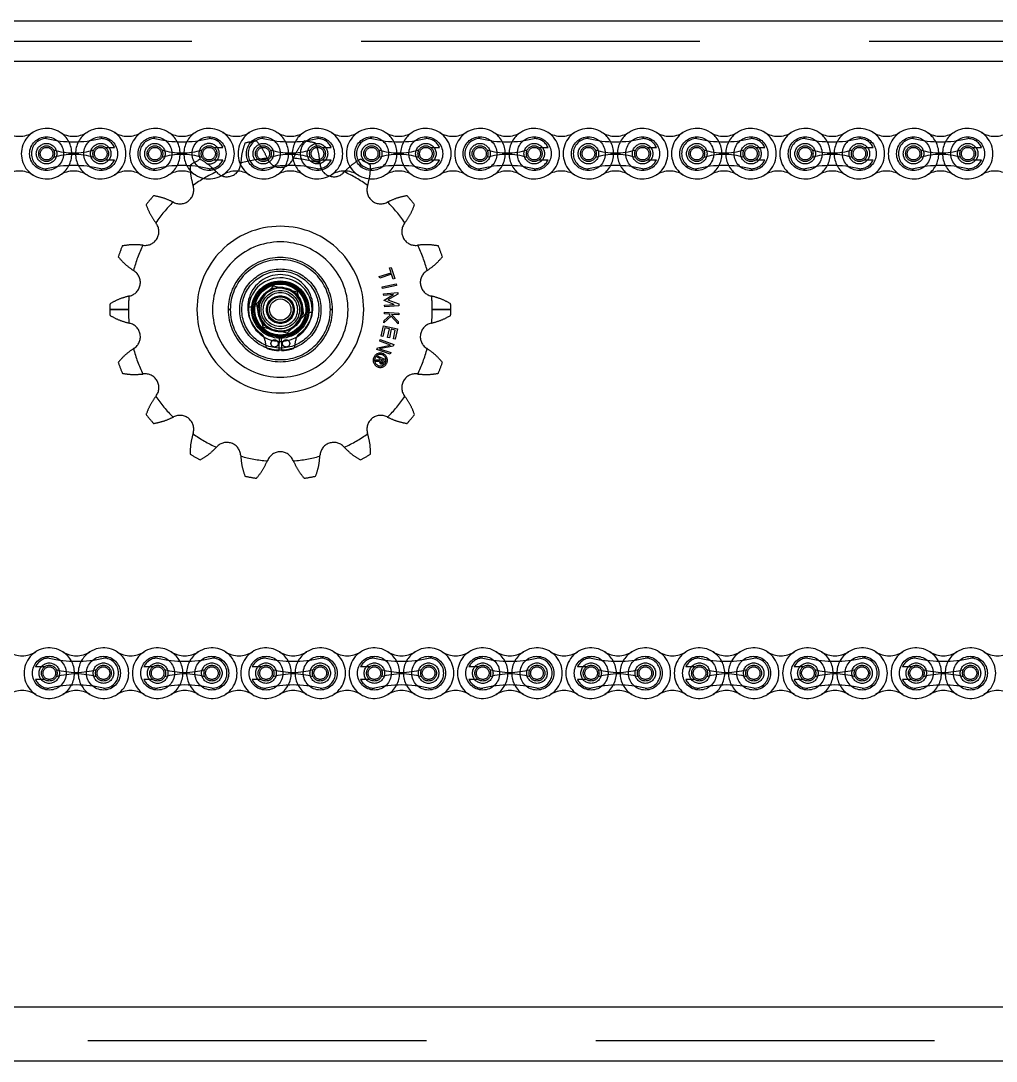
# Model space of a CAD drawing. Header units: metres. Extents: x 0 to 21025, y 0 to 14850.
# Drawn here: x 3038.9 to 3267.5, y 13042.7 to 13286.7 of the extents above; entities that cross this region are included whole.
import ezdxf

# ---------------------------------------------------------------- set-up
doc = ezdxf.new("R2010")
doc.units = ezdxf.units.M
doc.header["$LTSCALE"] = 25
doc.linetypes.add('HIDDEN2', pattern=[4.7625, 3.175, -1.5875])
doc.layers.add('SL4', color=4, linetype='Continuous')
doc.layers.add('ST1', color=7, linetype='HIDDEN2')

msp = doc.modelspace()

# ---------------------------------------------------------------- linework, layer by layer
at = {"layer": 'SL4'}
for p, q in [((2880.564, 13286.681), (4205.539, 13286.681)), ((4205.539, 13277.156), (2880.564, 13277.156)), ((3094.109, 13220.305), (3096.098, 13222.397)), ((3098.088, 13224.489), (3100.894, 13223.812)), ((3105.334, 13217.597), (3103.345, 13215.506)), ((3101.355, 13213.414), (3098.549, 13214.091)), ((2928.064, 13055.444), (4158.039, 13055.444)), ((4158.039, 13042.681), (2928.064, 13042.681))]:
    msp.add_line(p, q, dxfattribs=at)
for radius in [6, 3, 2.5]:
    msp.add_circle((3099.722, 13218.951), radius, dxfattribs=at)
for start, end in [(136.43836, 196.43836), (76.43836, 136.43836), (16.43836, 76.43836), (316.43836, 16.43836), (196.43836, 256.43836), (256.43836, 316.43836)]:
    msp.add_arc((3099.722, 13218.951), 5, start, end, dxfattribs=at)
for points, knots in [([(3096.098, 13222.397), (3096.146, 13222.446), (3096.817, 13223.153), (3097.476, 13223.845), (3098.088, 13224.489)], [0, 0, 0, 0, 0.0702006, 1, 1, 1, 1]), ([(3100.894, 13223.812), (3100.961, 13223.796), (3101.908, 13223.567), (3102.837, 13223.343), (3103.7, 13223.135)], [0, 0, 0, 0, 0.07020058, 1, 1, 1, 1]), ([(3104.517, 13220.366), (3104.443, 13220.618), (3104.166, 13221.555), (3103.897, 13222.468), (3103.7, 13223.135)], [0, 0, 0, 0, 0.2686336, 1, 1, 1, 1]), ([(3094.926, 13217.536), (3094.852, 13217.788), (3094.575, 13218.725), (3094.306, 13219.638), (3094.109, 13220.305)], [0, 0, 0, 0, 0.2686336, 1, 1, 1, 1]), ([(3105.334, 13217.597), (3105.266, 13217.83), (3104.999, 13218.732), (3104.723, 13219.67), (3104.517, 13220.366)], [0, 0, 0, 0, 0.2575513, 1, 1, 1, 1]), ([(3095.743, 13214.768), (3095.674, 13215), (3095.408, 13215.902), (3095.131, 13216.84), (3094.926, 13217.536)], [0, 0, 0, 0, 0.2575513, 1, 1, 1, 1]), ([(3103.345, 13215.506), (3103.298, 13215.456), (3102.626, 13214.75), (3101.968, 13214.057), (3101.355, 13213.414)], [0, 0, 0, 0, 0.0702006, 1, 1, 1, 1]), ([(3098.549, 13214.091), (3098.483, 13214.107), (3097.535, 13214.335), (3096.606, 13214.559), (3095.743, 13214.768)], [0, 0, 0, 0, 0.0702006, 1, 1, 1, 1])]:
    msp.add_open_spline(points, degree=3, knots=knots, dxfattribs=at)
at = {"layer": 'ST1'}
for p, q in [((2880.564, 13281.919), (4205.539, 13281.919)), ((4205.539, 13277.156), (2880.564, 13277.156)), ((3058.737, 13256.997), (3060.861, 13256.997)), ((3084.137, 13256.997), (3086.261, 13256.997)), ((3109.537, 13256.997), (3111.661, 13256.997)), ((3134.937, 13256.997), (3137.061, 13256.997)), ((3160.337, 13256.997), (3162.461, 13256.997)), ((3185.737, 13256.997), (3187.861, 13256.997)), ((3211.137, 13256.997), (3213.261, 13256.997)), ((3236.537, 13256.997), (3238.661, 13256.997)), ((3261.937, 13256.997), (3264.061, 13256.997)), ((3058.737, 13254.045), (3060.861, 13254.045)), ((3084.137, 13254.045), (3086.261, 13254.045)), ((3109.537, 13254.045), (3111.661, 13254.045)), ((3134.937, 13254.045), (3137.061, 13254.045)), ((3160.337, 13254.045), (3162.461, 13254.045)), ((3185.737, 13254.045), (3187.861, 13254.045)), ((3211.137, 13254.045), (3213.261, 13254.045)), ((3236.537, 13254.045), (3238.661, 13254.045)), ((3261.937, 13254.045), (3264.061, 13254.045)), ((3122.889, 13226.705), (3125.681, 13227.613)), ((3125.319, 13228.724), (3125.709, 13228.851)), ((3125.681, 13227.613), (3125.319, 13228.724)), ((3125.709, 13228.851), (3126.556, 13226.249)), ((3123.014, 13226.324), (3122.889, 13226.705)), ((3125.805, 13227.231), (3123.014, 13226.324)), ((3123.567, 13224.268), (3126.839, 13224.967)), ((3126.166, 13226.122), (3125.805, 13227.231)), ((3126.556, 13226.249), (3126.166, 13226.122)), ((3126.839, 13224.967), (3126.923, 13224.575)), ((3123.651, 13223.875), (3123.567, 13224.268)), ((3126.923, 13224.575), (3123.651, 13223.875)), ((3123.915, 13222.686), (3127.247, 13222.985)), ((3123.951, 13222.287), (3123.915, 13222.686)), ((3126.213, 13222.487), (3123.951, 13222.287)), ((3124.053, 13221.148), (3126.213, 13222.487)), ((3127.283, 13222.583), (3124.939, 13221.205)), ((3127.247, 13222.985), (3127.283, 13222.583)), ((3124.057, 13221.105), (3124.053, 13221.148)), ((3126.42, 13220.17), (3124.057, 13221.105)), ((3124.158, 13219.966), (3126.42, 13220.17)), ((3124.194, 13219.571), (3124.158, 13219.966)), ((3124.939, 13221.205), (3127.491, 13220.265)), ((3127.491, 13220.265), (3127.526, 13219.871)), ((3064.114, 13218.951), (3059.782, 13218.951)), ((3059.782, 13218.951), (3064.114, 13218.951)), ((3059.782, 13218.951), (3064.114, 13218.951)), ((3064.114, 13218.951), (3059.782, 13218.951)), ((3087.507, 13218.951), (3087.995, 13218.951)), ((3087.995, 13218.951), (3087.507, 13218.951)), ((3087.995, 13218.951), (3087.507, 13218.951)), ((3087.507, 13218.951), (3087.995, 13218.951)), ((3093.271, 13219.516), (3092.298, 13219.601)), ((3092.298, 13219.601), (3093.271, 13219.516)), ((3092.298, 13219.601), (3093.271, 13219.516)), ((3093.271, 13219.516), (3092.298, 13219.601)), ((3107.145, 13218.302), (3106.172, 13218.387)), ((3106.172, 13218.387), (3107.145, 13218.302)), ((3106.172, 13218.387), (3107.145, 13218.302)), ((3107.145, 13218.302), (3106.172, 13218.387)), ((3111.448, 13218.951), (3111.937, 13218.951)), ((3111.937, 13218.951), (3111.448, 13218.951)), ((3111.937, 13218.951), (3111.448, 13218.951)), ((3111.448, 13218.951), (3111.937, 13218.951)), ((3124.027, 13216.382), (3125.428, 13217.651)), ((3124.145, 13217.936), (3124.175, 13218.336)), ((3125.238, 13217.854), (3124.145, 13217.936)), ((3124.175, 13218.336), (3127.511, 13218.085)), ((3127.526, 13219.871), (3124.194, 13219.571)), ((3125.428, 13217.651), (3125.238, 13217.854)), ((3125.781, 13217.813), (3127.363, 13216.131)), ((3127.481, 13217.685), (3125.781, 13217.813)), ((3127.511, 13218.085), (3127.481, 13217.685)), ((3139.662, 13218.951), (3135.329, 13218.951)), ((3135.329, 13218.951), (3139.662, 13218.951)), ((3135.329, 13218.951), (3139.662, 13218.951)), ((3139.662, 13218.951), (3135.329, 13218.951)), ((3123.378, 13212.729), (3123.883, 13215.134)), ((3123.883, 13215.134), (3127.157, 13214.447)), ((3125.663, 13217.402), (3123.99, 13215.885)), ((3123.99, 13215.885), (3124.027, 13216.382)), ((3127.326, 13215.634), (3125.663, 13217.402)), ((3127.363, 13216.131), (3127.326, 13215.634)), ((3099.472, 13209.354), (3099.56, 13212.753)), ((3099.883, 13212.753), (3099.972, 13209.354)), ((3123.779, 13212.644), (3123.378, 13212.729)), ((3124.202, 13214.656), (3123.779, 13212.644)), ((3125.3, 13214.426), (3124.202, 13214.656)), ((3124.878, 13212.414), (3125.3, 13214.426)), ((3125.702, 13214.342), (3125.279, 13212.33)), ((3126.673, 13214.138), (3125.702, 13214.342)), ((3126.25, 13212.126), (3126.673, 13214.138)), ((3127.157, 13214.447), (3126.652, 13212.041)), ((3096.125, 13211.749), (3096.301, 13210.418)), ((3103.143, 13210.418), (3103.318, 13211.749)), ((3122.475, 13210.023), (3125.555, 13210.625)), ((3126.14, 13210.341), (3123, 13209.779)), ((3123.013, 13211.532), (3123.147, 13211.91)), ((3125.555, 13210.625), (3123.013, 13211.532)), ((3123.147, 13211.91), (3126.298, 13210.786)), ((3125.279, 13212.33), (3124.878, 13212.414)), ((3126.298, 13210.786), (3126.14, 13210.341)), ((3126.652, 13212.041), (3126.25, 13212.126)), ((3122.322, 13209.595), (3122.475, 13210.023)), ((3125.474, 13208.473), (3122.322, 13209.595)), ((3122.426, 13207.765), (3122.567, 13208.062)), ((3123.187, 13207.405), (3122.426, 13207.765)), ((3122.567, 13208.062), (3124.335, 13207.225)), ((3123, 13209.779), (3125.609, 13208.851)), ((3125.609, 13208.851), (3125.474, 13208.473)), ((3121.92, 13206.778), (3122.091, 13207.138)), ((3122.949, 13206.802), (3121.92, 13206.778)), ((3122.091, 13207.138), (3123.071, 13207.161)), ((3123.071, 13207.161), (3123.187, 13207.405)), ((3123.398, 13206.556), (3123.264, 13206.274)), ((3123.272, 13206.27), (3123.405, 13206.553)), ((3123.474, 13207.282), (3123.285, 13206.881)), ((3123.918, 13207.072), (3123.474, 13207.282)), ((3123.731, 13206.676), (3123.918, 13207.072)), ((3124.335, 13207.225), (3124.024, 13206.568)), ((3044.462, 13135.162), (3042.338, 13135.162)), ((3069.862, 13135.162), (3067.738, 13135.162)), ((3095.262, 13135.162), (3093.138, 13135.162)), ((3120.662, 13135.162), (3118.538, 13135.162)), ((3146.062, 13135.162), (3143.938, 13135.162)), ((3171.462, 13135.162), (3169.338, 13135.162)), ((3196.862, 13135.162), (3194.738, 13135.162)), ((3222.262, 13135.162), (3220.138, 13135.162)), ((3247.662, 13135.162), (3245.538, 13135.162)), ((3044.462, 13132.21), (3042.338, 13132.21)), ((3069.862, 13132.21), (3067.738, 13132.21)), ((3095.262, 13132.21), (3093.138, 13132.21)), ((3120.662, 13132.21), (3118.538, 13132.21)), ((3146.062, 13132.21), (3143.938, 13132.21)), ((3171.462, 13132.21), (3169.338, 13132.21)), ((3196.862, 13132.21), (3194.738, 13132.21)), ((3222.262, 13132.21), (3220.138, 13132.21)), ((3247.662, 13132.21), (3245.538, 13132.21)), ((2880.564, 13055.444), (4205.539, 13055.444)), ((4205.539, 13047.444), (2880.564, 13047.444))]:
    msp.add_line(p, q, dxfattribs=at)
for centre, radius in [((3044.93, 13255.521), 3.96), ((3057.63, 13255.521), 3.96), ((3070.33, 13255.521), 3.96), ((3083.03, 13255.521), 3.96), ((3095.73, 13255.521), 3.96), ((3108.43, 13255.521), 3.96), ((3121.13, 13255.521), 3.96), ((3133.83, 13255.521), 3.96), ((3146.53, 13255.521), 3.96), ((3159.23, 13255.521), 3.96), ((3171.93, 13255.521), 3.96), ((3184.63, 13255.521), 3.96), ((3197.33, 13255.521), 3.96), ((3210.03, 13255.521), 3.96), ((3222.73, 13255.521), 3.96), ((3235.43, 13255.521), 3.96), ((3248.13, 13255.521), 3.96), ((3260.83, 13255.521), 3.96), ((3044.93, 13255.521), 2.399), ((3044.93, 13255.521), 1.845), ((3044.93, 13255.521), 1.476), ((3057.63, 13255.521), 2.399), ((3057.63, 13255.521), 1.845), ((3057.63, 13255.521), 1.476), ((3070.33, 13255.521), 2.398), ((3070.33, 13255.521), 1.845), ((3070.33, 13255.521), 1.476), ((3083.03, 13255.521), 1.845), ((3083.03, 13255.521), 1.476), ((3095.73, 13255.521), 2.398), ((3095.73, 13255.521), 1.845), ((3095.73, 13255.521), 1.476), ((3108.43, 13255.521), 2.398), ((3108.43, 13255.521), 1.845), ((3108.43, 13255.521), 1.476), ((3121.13, 13255.521), 2.398), ((3121.13, 13255.521), 1.845), ((3121.13, 13255.521), 1.476), ((3133.83, 13255.521), 2.398), ((3133.83, 13255.521), 1.845), ((3133.83, 13255.521), 1.476), ((3146.53, 13255.521), 2.399), ((3146.53, 13255.521), 1.845), ((3146.53, 13255.521), 1.476), ((3159.23, 13255.521), 2.398), ((3159.23, 13255.521), 1.845), ((3159.23, 13255.521), 1.476), ((3171.93, 13255.521), 2.398), ((3171.93, 13255.521), 1.845), ((3171.93, 13255.521), 1.476), ((3184.63, 13255.521), 2.398), ((3184.63, 13255.521), 1.845), ((3184.63, 13255.521), 1.476), ((3197.33, 13255.521), 2.398), ((3197.33, 13255.521), 1.845), ((3197.33, 13255.521), 1.476), ((3210.03, 13255.521), 2.398), ((3210.03, 13255.521), 1.845), ((3210.03, 13255.521), 1.476), ((3222.73, 13255.521), 2.398), ((3222.73, 13255.521), 1.845), ((3222.73, 13255.521), 1.476), ((3235.43, 13255.521), 2.398), ((3235.43, 13255.521), 1.845), ((3235.43, 13255.521), 1.476), ((3248.13, 13255.521), 2.399), ((3248.13, 13255.521), 1.845), ((3248.13, 13255.521), 1.476), ((3260.83, 13255.521), 2.399), ((3260.83, 13255.521), 1.845), ((3260.83, 13255.521), 1.476), ((3099.722, 13218.951), 9.525), ((3099.722, 13218.951), 9.025), ((3099.722, 13218.951), 6.725), ((3099.722, 13218.951), 6.725), ((3099.722, 13218.951), 6.475), ((3099.722, 13218.951), 6.2), ((3099.722, 13218.951), 5.975), ((3099.722, 13218.951), 5.25), ((3099.722, 13218.951), 5.25), ((3099.722, 13218.951), 4.5), ((3099.722, 13218.951), 4), ((3099.722, 13218.951), 3.25), ((3099.722, 13218.951), 3.25), ((3099.722, 13218.951), 3.2), ((3098.372, 13211.015), 0.85), ((3101.072, 13211.015), 0.85), ((3045.569, 13133.686), 3.96), ((3058.269, 13133.686), 3.96), ((3070.969, 13133.686), 3.96), ((3083.669, 13133.686), 3.96), ((3096.369, 13133.686), 3.96), ((3109.069, 13133.686), 3.96), ((3121.769, 13133.686), 3.96), ((3134.469, 13133.686), 3.96), ((3147.169, 13133.686), 3.96), ((3159.869, 13133.686), 3.96), ((3172.569, 13133.686), 3.96), ((3185.269, 13133.686), 3.96), ((3197.969, 13133.686), 3.96), ((3210.669, 13133.686), 3.96), ((3223.369, 13133.686), 3.96), ((3236.069, 13133.686), 3.96), ((3248.769, 13133.686), 3.96), ((3261.469, 13133.686), 3.96), ((3045.569, 13133.686), 2.399), ((3045.569, 13133.686), 1.845), ((3045.569, 13133.686), 1.476), ((3058.269, 13133.686), 2.398), ((3058.269, 13133.686), 1.845), ((3058.269, 13133.686), 1.476), ((3070.969, 13133.686), 2.399), ((3070.969, 13133.686), 1.845), ((3070.969, 13133.686), 1.476), ((3083.669, 13133.686), 2.399), ((3083.669, 13133.686), 1.845), ((3083.669, 13133.686), 1.476), ((3096.369, 13133.686), 2.398), ((3096.369, 13133.686), 1.845), ((3096.369, 13133.686), 1.476), ((3109.069, 13133.686), 2.398), ((3109.069, 13133.686), 1.845), ((3109.069, 13133.686), 1.476), ((3121.769, 13133.686), 2.398), ((3121.769, 13133.686), 1.845), ((3121.769, 13133.686), 1.476), ((3134.469, 13133.686), 2.399), ((3134.469, 13133.686), 1.845), ((3134.469, 13133.686), 1.476), ((3147.169, 13133.686), 2.399), ((3147.169, 13133.686), 1.845), ((3147.169, 13133.686), 1.476), ((3159.869, 13133.686), 2.398), ((3159.869, 13133.686), 1.845), ((3159.869, 13133.686), 1.476), ((3172.569, 13133.686), 2.398), ((3172.569, 13133.686), 1.845), ((3172.569, 13133.686), 1.476), ((3185.269, 13133.686), 2.398), ((3185.269, 13133.686), 1.845), ((3185.269, 13133.686), 1.476), ((3197.969, 13133.686), 2.399), ((3197.969, 13133.686), 1.845), ((3197.969, 13133.686), 1.476), ((3210.669, 13133.686), 2.399), ((3210.669, 13133.686), 1.845), ((3210.669, 13133.686), 1.476), ((3223.369, 13133.686), 2.399), ((3223.369, 13133.686), 1.845), ((3223.369, 13133.686), 1.476), ((3236.069, 13133.686), 2.399), ((3236.069, 13133.686), 1.845), ((3236.069, 13133.686), 1.476), ((3248.769, 13133.686), 2.398), ((3248.769, 13133.686), 1.845), ((3248.769, 13133.686), 1.476), ((3261.469, 13133.686), 2.398), ((3261.469, 13133.686), 1.845), ((3261.469, 13133.686), 1.476)]:
    msp.add_circle(centre, radius, dxfattribs=at)
for centre, radius, start, end in [((3044.93, 13255.521), 5.92, 57.56669, 302.43331), ((3057.63, 13255.521), 5.92, 237.56669, 122.43331), ((3070.33, 13255.521), 5.92, 57.56669, 302.43331), ((3083.03, 13255.521), 5.92, 237.56669, 122.43331), ((3095.73, 13255.521), 5.92, 57.56669, 302.43331), ((3108.43, 13255.521), 5.92, 237.56669, 122.43331), ((3121.13, 13255.521), 5.92, 57.56669, 302.43331), ((3133.83, 13255.521), 5.92, 237.56669, 122.43331), ((3146.53, 13255.521), 5.92, 57.56669, 302.43331), ((3159.23, 13255.521), 5.92, 237.56669, 122.43331), ((3171.93, 13255.521), 5.92, 57.56669, 302.43331), ((3184.63, 13255.521), 5.92, 237.56669, 122.43331), ((3197.33, 13255.521), 5.92, 57.56669, 302.43331), ((3210.03, 13255.521), 5.92, 237.56669, 122.43331), ((3222.73, 13255.521), 5.92, 57.56669, 302.43331), ((3235.43, 13255.521), 5.92, 237.56669, 122.43331), ((3248.13, 13255.521), 5.92, 57.56669, 302.43331), ((3260.83, 13255.521), 5.92, 237.56669, 122.43331), ((3038.58, 13265.514), 5.92, 237.56669, 302.43331), ((3044.93, 13255.521), 3.552, 90, 270), ((3051.28, 13284.618), 26.322, 256.04015, 283.95985), ((3051.28, 13265.514), 5.92, 237.56669, 302.43331), ((3044.93, 13255.521), 5.92, 302.43324, 57.56676), ((3057.63, 13255.521), 5.92, 122.43324, 237.56676), ((3057.63, 13255.521), 3.552, 24.55336, 90), ((3063.98, 13265.514), 5.92, 237.56669, 302.43331), ((3070.33, 13255.521), 3.552, 90, 270), ((3076.68, 13284.618), 26.322, 256.04015, 283.95985), ((3076.68, 13265.514), 5.92, 237.56669, 302.43331), ((3070.33, 13255.521), 5.92, 302.43324, 57.56676), ((3083.03, 13255.521), 5.92, 122.43324, 237.56676), ((3083.03, 13255.521), 3.552, 24.55336, 90), ((3089.38, 13265.514), 5.92, 237.56669, 302.43331), ((3095.73, 13255.521), 3.552, 90, 270), ((3102.08, 13284.618), 26.322, 256.04015, 283.95985), ((3102.08, 13265.514), 5.92, 237.56669, 302.43331), ((3095.73, 13255.521), 5.92, 302.43324, 57.56676), ((3108.43, 13255.521), 5.92, 122.43324, 237.56676), ((3108.43, 13255.521), 3.552, 24.55336, 90), ((3114.78, 13265.514), 5.92, 237.56669, 302.43331), ((3121.13, 13255.521), 3.552, 90, 270), ((3127.48, 13284.618), 26.322, 256.04015, 283.95985), ((3127.48, 13265.514), 5.92, 237.56669, 302.43331), ((3121.13, 13255.521), 5.92, 302.43324, 57.56676), ((3133.83, 13255.521), 5.92, 122.43324, 237.56676), ((3133.83, 13255.521), 3.552, 24.55336, 90), ((3140.18, 13265.514), 5.92, 237.56669, 302.43331), ((3146.53, 13255.521), 3.552, 90, 270), ((3152.88, 13284.618), 26.322, 256.04015, 283.95985), ((3152.88, 13265.514), 5.92, 237.56669, 302.43331), ((3146.53, 13255.521), 5.92, 302.43324, 57.56676), ((3159.23, 13255.521), 5.92, 122.43324, 237.56676), ((3159.23, 13255.521), 3.552, 24.55336, 90), ((3165.58, 13265.514), 5.92, 237.56669, 302.43331), ((3171.93, 13255.521), 3.552, 90, 270), ((3178.28, 13284.618), 26.322, 256.04015, 283.95985), ((3178.28, 13265.514), 5.92, 237.56669, 302.43331), ((3171.93, 13255.521), 5.92, 302.43324, 57.56676), ((3184.63, 13255.521), 5.92, 122.43324, 237.56676), ((3184.63, 13255.521), 3.552, 24.55336, 90), ((3190.98, 13265.514), 5.92, 237.56669, 302.43331), ((3197.33, 13255.521), 3.552, 90, 270), ((3203.68, 13284.618), 26.322, 256.04015, 283.95985), ((3203.68, 13265.514), 5.92, 237.56669, 302.43331), ((3197.33, 13255.521), 5.92, 302.43324, 57.56676), ((3210.03, 13255.521), 5.92, 122.43324, 237.56676), ((3210.03, 13255.521), 3.552, 24.55336, 90), ((3216.38, 13265.514), 5.92, 237.56669, 302.43331), ((3222.73, 13255.521), 3.552, 90, 270), ((3229.08, 13284.618), 26.322, 256.04015, 283.95985), ((3229.08, 13265.514), 5.92, 237.56669, 302.43331), ((3222.73, 13255.521), 5.92, 302.43324, 57.56676), ((3235.43, 13255.521), 5.92, 122.43324, 237.56676), ((3235.43, 13255.521), 3.552, 24.55336, 90), ((3241.78, 13265.514), 5.92, 237.56669, 302.43331), ((3248.13, 13255.521), 3.552, 90, 270), ((3254.48, 13284.618), 26.322, 256.04015, 283.95985), ((3254.48, 13265.514), 5.92, 237.56669, 302.43331), ((3248.13, 13255.521), 5.92, 302.43324, 57.56676), ((3260.83, 13255.521), 5.92, 122.43324, 237.56676), ((3260.83, 13255.521), 3.552, 24.55336, 90), ((3267.18, 13265.514), 5.92, 237.56669, 302.43331), ((3083.03, 13255.521), 2.399, 0, 219.17673), ((3099.722, 13218.951), 39.94, 98.03204, 101.96796), ((3099.722, 13218.951), 39.94, 78.03204, 81.96796), ((3051.28, 13271.874), 16.175, 252.993, 287.007), ((3051.28, 13239.169), 16.175, 72.993, 107.007), ((3076.68, 13271.874), 16.175, 252.993, 287.007), ((3076.68, 13239.169), 16.175, 72.993, 107.007), ((3099.722, 13218.951), 39.94, 118.03204, 121.96796), ((3083.03, 13255.521), 2.399, 255.66531, 0), ((3099.722, 13218.951), 35.607, 94.90066, 105.09934), ((3099.722, 13218.951), 35.607, 94.90066, 105.09934), ((3099.722, 13218.951), 35.607, 94.90066, 105.09934), ((3099.722, 13218.951), 35.607, 94.90066, 105.09934), ((3082.511, 13248.42), 15.39, 22.5, 22.98231), ((3099.722, 13255.548), 3.238, 202.5, 337.5), ((3102.08, 13271.874), 16.175, 252.993, 287.007), ((3102.08, 13239.169), 16.175, 72.993, 107.007), ((3116.932, 13248.42), 15.39, 157.01769, 157.5), ((3099.722, 13218.951), 35.607, 74.90066, 85.09934), ((3099.722, 13218.951), 35.607, 74.90066, 85.09934), ((3099.722, 13218.951), 35.607, 74.90066, 85.09934), ((3099.722, 13218.951), 35.607, 74.90066, 85.09934), ((3099.722, 13218.951), 39.94, 58.03204, 61.96796), ((3127.48, 13271.874), 16.175, 252.993, 287.007), ((3127.48, 13239.169), 16.175, 72.993, 107.007), ((3152.88, 13271.874), 16.175, 252.993, 287.007), ((3152.88, 13239.169), 16.175, 72.993, 107.007), ((3178.28, 13271.874), 16.175, 252.993, 287.007), ((3178.28, 13239.169), 16.175, 72.993, 107.007), ((3203.68, 13271.874), 16.175, 252.993, 287.007), ((3203.68, 13239.169), 16.175, 72.993, 107.007), ((3229.08, 13271.874), 16.175, 252.993, 287.007), ((3229.08, 13239.169), 16.175, 72.993, 107.007), ((3254.48, 13271.874), 16.175, 252.993, 287.007), ((3254.48, 13239.169), 16.175, 72.993, 107.007), ((3051.28, 13226.424), 26.322, 76.04015, 103.95985), ((3057.63, 13255.521), 3.552, 270, 335.44664), ((3076.68, 13226.424), 26.322, 76.04015, 103.95985), ((3083.03, 13255.521), 3.552, 270, 335.44664), ((3087.205, 13253.341), 3.238, 222.5, 357.5), ((3105.815, 13252.529), 15.39, 177.01769, 177.5), ((3102.08, 13226.424), 26.322, 76.04015, 103.95985), ((3108.43, 13255.521), 3.552, 270, 335.44664), ((3093.628, 13252.529), 15.39, 2.5, 2.98231), ((3112.239, 13253.341), 3.238, 182.5, 317.5), ((3127.48, 13226.424), 26.322, 76.04015, 103.95985), ((3133.83, 13255.521), 3.552, 270, 335.44664), ((3152.88, 13226.424), 26.322, 76.04015, 103.95985), ((3159.23, 13255.521), 3.552, 270, 335.44664), ((3178.28, 13226.424), 26.322, 76.04015, 103.95985), ((3184.63, 13255.521), 3.552, 270, 335.44664), ((3203.68, 13226.424), 26.322, 76.04015, 103.95985), ((3210.03, 13255.521), 3.552, 270, 335.44664), ((3229.08, 13226.424), 26.322, 76.04015, 103.95985), ((3235.43, 13255.521), 3.552, 270, 335.44664), ((3254.48, 13226.424), 26.322, 76.04015, 103.95985), ((3260.83, 13255.521), 3.552, 270, 335.44664), ((3038.58, 13245.528), 5.92, 57.56669, 122.43331), ((3051.28, 13245.528), 5.92, 57.56669, 122.43331), ((3063.98, 13245.528), 5.92, 57.56669, 122.43331), ((3076.68, 13245.528), 5.92, 57.56669, 122.43331), ((3099.722, 13218.951), 35.607, 114.90066, 125.09934), ((3099.722, 13218.951), 35.607, 114.90066, 125.09934), ((3099.722, 13218.951), 35.607, 114.90066, 125.09934), ((3099.722, 13218.951), 35.607, 114.90066, 125.09934), ((3073.47, 13240.756), 15.39, 42.5, 42.98231), ((3089.38, 13245.528), 5.92, 57.56669, 122.43331), ((3102.08, 13245.528), 5.92, 57.56669, 122.43331), ((3114.78, 13245.528), 5.92, 57.56669, 122.43331), ((3125.973, 13240.756), 15.39, 137.01769, 137.5), ((3099.722, 13218.951), 35.607, 54.90066, 65.09934), ((3099.722, 13218.951), 35.607, 54.90066, 65.09934), ((3099.722, 13218.951), 35.607, 54.90066, 65.09934), ((3099.722, 13218.951), 35.607, 54.90066, 65.09934), ((3127.48, 13245.528), 5.92, 57.56669, 122.43331), ((3140.18, 13245.528), 5.92, 57.56669, 122.43331), ((3152.88, 13245.528), 5.92, 57.56669, 122.43331), ((3165.58, 13245.528), 5.92, 57.56669, 122.43331), ((3178.28, 13245.528), 5.92, 57.56669, 122.43331), ((3190.98, 13245.528), 5.92, 57.56669, 122.43331), ((3203.68, 13245.528), 5.92, 57.56669, 122.43331), ((3216.38, 13245.528), 5.92, 57.56669, 122.43331), ((3229.08, 13245.528), 5.92, 57.56669, 122.43331), ((3241.78, 13245.528), 5.92, 57.56669, 122.43331), ((3254.48, 13245.528), 5.92, 57.56669, 122.43331), ((3267.18, 13245.528), 5.92, 57.56669, 122.43331), ((3076.198, 13246.986), 3.238, 242.5, 17.5), ((3093.964, 13252.588), 15.39, 197.01769, 197.5), ((3123.246, 13246.986), 3.238, 162.5, 297.5), ((3105.48, 13252.588), 15.39, 342.5, 342.98231), ((3099.722, 13218.951), 39.94, 138.03204, 141.96796), ((3099.722, 13218.951), 39.94, 38.03204, 41.96796), ((3099.722, 13218.951), 35.607, 134.90066, 145.09934), ((3099.722, 13218.951), 35.607, 134.90066, 145.09934), ((3099.722, 13218.951), 35.607, 134.90066, 145.09934), ((3099.722, 13218.951), 35.607, 134.90066, 145.09934), ((3067.596, 13230.463), 15.39, 62.5, 62.98231), ((3131.847, 13230.463), 15.39, 117.01769, 117.5), ((3099.722, 13218.951), 35.607, 34.90066, 45.09934), ((3099.722, 13218.951), 35.607, 34.90066, 45.09934), ((3099.722, 13218.951), 35.607, 34.90066, 45.09934), ((3099.722, 13218.951), 35.607, 34.90066, 45.09934), ((3068.028, 13237.25), 3.238, 262.5, 37.5), ((3082.807, 13248.59), 15.39, 217.01769, 217.5), ((3099.722, 13218.951), 19.544, 0, 180), ((3131.416, 13237.25), 3.238, 142.5, 277.5), ((3116.637, 13248.59), 15.39, 322.5, 322.98231), ((3099.722, 13218.951), 15.88, 0, 180), ((3099.722, 13218.951), 39.94, 158.03204, 161.96796), ((3099.722, 13218.951), 35.607, 154.90066, 165.09934), ((3099.722, 13218.951), 35.607, 154.90066, 165.09934), ((3099.722, 13218.951), 35.607, 154.90066, 165.09934), ((3099.722, 13218.951), 35.607, 154.90066, 165.09934), ((3065.596, 13218.781), 15.39, 82.5, 82.98231), ((3133.847, 13218.781), 15.39, 97.01769, 97.5), ((3099.722, 13218.951), 35.607, 14.90066, 25.09934), ((3099.722, 13218.951), 35.607, 14.90066, 25.09934), ((3099.722, 13218.951), 35.607, 14.90066, 25.09934), ((3099.722, 13218.951), 35.607, 14.90066, 25.09934), ((3099.722, 13218.951), 39.94, 18.03204, 21.96796), ((3099.722, 13218.951), 12.215, 0, 180), ((3099.722, 13218.951), 11.726, 0, 180), ((3099.722, 13218.951), 11.726, 0, 180), ((3099.722, 13218.951), 11.726, 0, 180), ((3099.722, 13218.951), 11.726, 0, 180), ((3063.681, 13225.306), 3.238, 282.5, 57.5), ((3073.69, 13241.017), 15.39, 237.01769, 237.5), ((3135.763, 13225.306), 3.238, 122.5, 257.5), ((3125.754, 13241.017), 15.39, 302.5, 302.98231), ((3099.722, 13219.508), 7.643, 306.50645, 233.49355), ((3099.722, 13218.951), 7.452, 355, 175), ((3099.722, 13218.951), 7.452, 355, 175), ((3099.722, 13218.951), 7.452, 355, 175), ((3099.722, 13218.951), 7.452, 355, 175), ((3099.722, 13218.951), 6.2, 271.49225, 268.50775), ((3099.722, 13218.951), 39.94, 178.03204, 180), ((3099.722, 13218.951), 35.607, 174.90066, 180), ((3099.722, 13218.951), 35.607, 174.90066, 180), ((3099.722, 13218.951), 35.607, 174.90066, 180), ((3099.722, 13218.951), 35.607, 174.90066, 180), ((3067.712, 13207.119), 15.39, 102.5, 102.98231), ((3131.731, 13207.119), 15.39, 77.01769, 77.5), ((3099.722, 13218.951), 35.607, 0, 5.09934), ((3099.722, 13218.951), 35.607, 0, 5.09934), ((3099.722, 13218.951), 35.607, 0, 5.09934), ((3099.722, 13218.951), 35.607, 0, 5.09934), ((3099.722, 13218.951), 39.94, 0, 1.96796), ((3099.722, 13218.951), 39.94, 180, 181.96796), ((3099.722, 13218.951), 35.607, 180, 185.09934), ((3099.722, 13218.951), 35.607, 180, 185.09934), ((3099.722, 13218.951), 35.607, 180, 185.09934), ((3099.722, 13218.951), 35.607, 180, 185.09934), ((3099.722, 13218.951), 19.544, 180, 0), ((3099.722, 13218.951), 15.88, 180, 0), ((3099.722, 13218.951), 12.215, 180, 0), ((3099.722, 13218.951), 11.726, 180, 0), ((3099.722, 13218.951), 11.726, 180, 0), ((3099.722, 13218.951), 11.726, 180, 0), ((3099.722, 13218.951), 11.726, 180, 0), ((3099.722, 13218.951), 7.452, 175, 355), ((3099.722, 13218.951), 7.452, 175, 355), ((3099.722, 13218.951), 7.452, 175, 355), ((3099.722, 13218.951), 7.452, 175, 355), ((3099.722, 13218.951), 35.607, 354.90066, 0), ((3099.722, 13218.951), 35.607, 354.90066, 0), ((3099.722, 13218.951), 35.607, 354.90066, 0), ((3099.722, 13218.951), 35.607, 354.90066, 0), ((3099.722, 13218.951), 39.94, 358.03204, 0), ((3067.712, 13230.783), 15.39, 257.01769, 257.5), ((3063.681, 13212.596), 3.238, 302.5, 77.5), ((3135.763, 13212.596), 3.238, 102.5, 237.5), ((3131.731, 13230.783), 15.39, 282.5, 282.98231), ((3093.748, 13211.436), 2.398, 7.5, 53.49355), ((3105.696, 13211.436), 2.398, 126.50645, 172.5), ((3097.044, 13210.516), 0.75, 187.5, 252.39018), ((3102.399, 13210.516), 0.75, 287.60982, 352.5), ((3073.69, 13196.885), 15.39, 122.5, 122.98231), ((3099.722, 13218.951), 35.607, 194.90066, 205.09934), ((3099.722, 13218.951), 35.607, 194.90066, 205.09934), ((3099.722, 13218.951), 35.607, 194.90066, 205.09934), ((3099.722, 13218.951), 35.607, 194.90066, 205.09934), ((3099.722, 13218.951), 9.6, 252.39018, 268.50775), ((3099.722, 13218.951), 9.6, 271.49225, 287.60982), ((3123.156, 13207.071), 1.673, 90, 270), ((3123.156, 13207.071), 1.339, 90, 270), ((3123.156, 13207.071), 1.673, 270, 90), ((3123.156, 13207.071), 1.339, 270, 90), ((3099.722, 13218.951), 35.607, 334.90066, 345.09934), ((3099.722, 13218.951), 35.607, 334.90066, 345.09934), ((3099.722, 13218.951), 35.607, 334.90066, 345.09934), ((3099.722, 13218.951), 35.607, 334.90066, 345.09934), ((3125.754, 13196.885), 15.39, 57.01769, 57.5), ((3099.722, 13218.951), 39.94, 198.03204, 201.96796), ((3123.506, 13206.776), 0.558, 177.38053, 244.22985), ((3123.507, 13206.776), 0.245, 154.69547, 243.64226), ((3123.506, 13206.776), 0.558, 245.12571, 338.07454), ((3123.506, 13206.776), 0.245, 245.69677, 336.02659), ((3099.722, 13218.951), 39.94, 338.03204, 341.96796), ((3065.596, 13219.122), 15.39, 277.01769, 277.5), ((3068.028, 13200.653), 3.238, 322.5, 97.5), ((3131.416, 13200.653), 3.238, 82.5, 217.5), ((3133.847, 13219.122), 15.39, 262.5, 262.98231), ((3082.807, 13189.312), 15.39, 142.5, 142.98231), ((3099.722, 13218.951), 35.607, 214.90066, 225.09934), ((3099.722, 13218.951), 35.607, 214.90066, 225.09934), ((3099.722, 13218.951), 35.607, 214.90066, 225.09934), ((3099.722, 13218.951), 35.607, 214.90066, 225.09934), ((3099.722, 13218.951), 35.607, 314.90066, 325.09934), ((3099.722, 13218.951), 35.607, 314.90066, 325.09934), ((3099.722, 13218.951), 35.607, 314.90066, 325.09934), ((3099.722, 13218.951), 35.607, 314.90066, 325.09934), ((3116.637, 13189.312), 15.39, 37.01769, 37.5), ((3099.722, 13218.951), 39.94, 218.03204, 221.96796), ((3067.596, 13207.44), 15.39, 297.01769, 297.5), ((3076.198, 13190.916), 3.238, 342.5, 117.5), ((3123.246, 13190.916), 3.238, 62.5, 197.5), ((3131.847, 13207.44), 15.39, 242.5, 242.98231), ((3099.722, 13218.951), 39.94, 318.03204, 321.96796), ((3093.964, 13185.315), 15.39, 162.5, 162.98231), ((3099.722, 13218.951), 35.607, 234.90066, 245.09934), ((3099.722, 13218.951), 35.607, 234.90066, 245.09934), ((3099.722, 13218.951), 35.607, 234.90066, 245.09934), ((3099.722, 13218.951), 35.607, 234.90066, 245.09934), ((3099.722, 13218.951), 35.607, 294.90066, 305.09934), ((3099.722, 13218.951), 35.607, 294.90066, 305.09934), ((3099.722, 13218.951), 35.607, 294.90066, 305.09934), ((3099.722, 13218.951), 35.607, 294.90066, 305.09934), ((3105.48, 13185.315), 15.39, 17.01769, 17.5), ((3073.47, 13197.146), 15.39, 317.01769, 317.5), ((3087.205, 13184.561), 3.238, 2.5, 137.5), ((3112.239, 13184.561), 3.238, 42.5, 177.5), ((3125.973, 13197.146), 15.39, 222.5, 222.98231), ((3099.722, 13218.951), 39.94, 238.03204, 241.96796), ((3105.815, 13185.374), 15.39, 182.5, 182.98231), ((3099.722, 13218.951), 35.607, 254.90066, 265.09934), ((3099.722, 13218.951), 35.607, 254.90066, 265.09934), ((3099.722, 13218.951), 35.607, 254.90066, 265.09934), ((3099.722, 13218.951), 35.607, 254.90066, 265.09934), ((3082.511, 13189.483), 15.39, 337.01769, 337.5), ((3099.722, 13182.354), 3.238, 22.5, 157.5), ((3116.932, 13189.483), 15.39, 202.5, 202.98231), ((3099.722, 13218.951), 35.607, 274.90066, 285.09934), ((3099.722, 13218.951), 35.607, 274.90066, 285.09934), ((3099.722, 13218.951), 35.607, 274.90066, 285.09934), ((3099.722, 13218.951), 35.607, 274.90066, 285.09934), ((3093.628, 13185.374), 15.39, 357.01769, 357.5), ((3099.722, 13218.951), 39.94, 298.03204, 301.96796), ((3099.722, 13218.951), 39.94, 258.03204, 261.96796), ((3099.722, 13218.951), 39.94, 278.03204, 281.96796), ((3045.569, 13133.686), 5.92, 57.56669, 302.43331), ((3058.269, 13133.686), 5.92, 237.56669, 122.43331), ((3070.969, 13133.686), 5.92, 57.56669, 302.43331), ((3083.669, 13133.686), 5.92, 237.56669, 122.43331), ((3096.369, 13133.686), 5.92, 57.56669, 302.43331), ((3109.069, 13133.686), 5.92, 237.56669, 122.43331), ((3121.769, 13133.686), 5.92, 57.56669, 302.43331), ((3134.469, 13133.686), 5.92, 237.56669, 122.43331), ((3147.169, 13133.686), 5.92, 57.56669, 302.43331), ((3159.869, 13133.686), 5.92, 237.56669, 122.43331), ((3172.569, 13133.686), 5.92, 57.56669, 302.43331), ((3185.269, 13133.686), 5.92, 237.56669, 122.43331), ((3197.969, 13133.686), 5.92, 57.56669, 302.43331), ((3210.669, 13133.686), 5.92, 237.56669, 122.43331), ((3223.369, 13133.686), 5.92, 57.56669, 302.43331), ((3236.069, 13133.686), 5.92, 237.56669, 122.43331), ((3248.769, 13133.686), 5.92, 57.56669, 302.43331), ((3261.469, 13133.686), 5.92, 237.56669, 122.43331), ((3039.219, 13143.679), 5.92, 237.56669, 302.43331), ((3045.569, 13133.686), 3.552, 90, 155.44664), ((3051.919, 13162.783), 26.322, 256.04015, 283.95985), ((3051.919, 13143.679), 5.92, 237.56669, 302.43331), ((3045.569, 13133.686), 5.92, 302.43324, 57.56676), ((3058.269, 13133.686), 5.92, 122.43324, 237.56676), ((3058.269, 13133.686), 3.552, 270, 90), ((3064.619, 13143.679), 5.92, 237.56669, 302.43331), ((3070.969, 13133.686), 3.552, 90, 155.44664), ((3077.319, 13162.783), 26.322, 256.04015, 283.95985), ((3077.319, 13143.679), 5.92, 237.56669, 302.43331), ((3070.969, 13133.686), 5.92, 302.43324, 57.56676), ((3083.669, 13133.686), 5.92, 122.43324, 237.56676), ((3083.669, 13133.686), 3.552, 270, 90), ((3090.019, 13143.679), 5.92, 237.56669, 302.43331), ((3096.369, 13133.686), 3.552, 90, 155.44664), ((3102.719, 13162.783), 26.322, 256.04015, 283.95985), ((3102.719, 13143.679), 5.92, 237.56669, 302.43331), ((3096.369, 13133.686), 5.92, 302.43324, 57.56676), ((3109.069, 13133.686), 5.92, 122.43324, 237.56676), ((3109.069, 13133.686), 3.552, 270, 90), ((3115.419, 13143.679), 5.92, 237.56669, 302.43331), ((3121.769, 13133.686), 3.552, 90, 155.44664), ((3128.119, 13162.783), 26.322, 256.04015, 283.95985), ((3128.119, 13143.679), 5.92, 237.56669, 302.43331), ((3121.769, 13133.686), 5.92, 302.43324, 57.56676), ((3134.469, 13133.686), 5.92, 122.43324, 237.56676), ((3134.469, 13133.686), 3.552, 270, 90), ((3140.819, 13143.679), 5.92, 237.56669, 302.43331), ((3147.169, 13133.686), 3.552, 90, 155.44664), ((3153.519, 13162.783), 26.322, 256.04015, 283.95985), ((3153.519, 13143.679), 5.92, 237.56669, 302.43331), ((3147.169, 13133.686), 5.92, 302.43324, 57.56676), ((3159.869, 13133.686), 5.92, 122.43324, 237.56676), ((3159.869, 13133.686), 3.552, 270, 90), ((3166.219, 13143.679), 5.92, 237.56669, 302.43331), ((3172.569, 13133.686), 3.552, 90, 155.44664), ((3178.919, 13162.783), 26.322, 256.04015, 283.95985), ((3178.919, 13143.679), 5.92, 237.56669, 302.43331), ((3172.569, 13133.686), 5.92, 302.43324, 57.56676), ((3185.269, 13133.686), 5.92, 122.43324, 237.56676), ((3185.269, 13133.686), 3.552, 270, 90), ((3191.619, 13143.679), 5.92, 237.56669, 302.43331), ((3197.969, 13133.686), 3.552, 90, 155.44664), ((3204.319, 13162.783), 26.322, 256.04015, 283.95985), ((3204.319, 13143.679), 5.92, 237.56669, 302.43331), ((3197.969, 13133.686), 5.92, 302.43324, 57.56676), ((3210.669, 13133.686), 5.92, 122.43324, 237.56676), ((3210.669, 13133.686), 3.552, 270, 90), ((3217.019, 13143.679), 5.92, 237.56669, 302.43331), ((3223.369, 13133.686), 3.552, 90, 155.44664), ((3229.719, 13162.783), 26.322, 256.04015, 283.95985), ((3229.719, 13143.679), 5.92, 237.56669, 302.43331), ((3223.369, 13133.686), 5.92, 302.43324, 57.56676), ((3236.069, 13133.686), 5.92, 122.43324, 237.56676), ((3236.069, 13133.686), 3.552, 270, 90), ((3242.419, 13143.679), 5.92, 237.56669, 302.43331), ((3248.769, 13133.686), 3.552, 90, 155.44664), ((3255.119, 13162.783), 26.322, 256.04015, 283.95985), ((3255.119, 13143.679), 5.92, 237.56669, 302.43331), ((3248.769, 13133.686), 5.92, 302.43324, 57.56676), ((3261.469, 13133.686), 5.92, 122.43324, 237.56676), ((3261.469, 13133.686), 3.552, 270, 90), ((3267.819, 13143.679), 5.92, 237.56669, 302.43331), ((3051.919, 13150.039), 16.175, 252.993, 287.007), ((3077.319, 13150.039), 16.175, 252.993, 287.007), ((3102.719, 13150.039), 16.175, 252.993, 287.007), ((3128.119, 13150.039), 16.175, 252.993, 287.007), ((3153.519, 13150.039), 16.175, 252.993, 287.007), ((3178.919, 13150.039), 16.175, 252.993, 287.007), ((3204.319, 13150.039), 16.175, 252.993, 287.007), ((3229.719, 13150.039), 16.175, 252.993, 287.007), ((3255.119, 13150.039), 16.175, 252.993, 287.007), ((3045.569, 13133.686), 3.552, 204.55336, 270), ((3051.919, 13117.334), 16.175, 72.993, 107.007), ((3070.969, 13133.686), 3.552, 204.55336, 270), ((3077.319, 13117.334), 16.175, 72.993, 107.007), ((3096.369, 13133.686), 3.552, 204.55336, 270), ((3102.719, 13117.334), 16.175, 72.993, 107.007), ((3121.769, 13133.686), 3.552, 204.55336, 270), ((3128.119, 13117.334), 16.175, 72.993, 107.007), ((3147.169, 13133.686), 3.552, 204.55336, 270), ((3153.519, 13117.334), 16.175, 72.993, 107.007), ((3172.569, 13133.686), 3.552, 204.55336, 270), ((3178.919, 13117.334), 16.175, 72.993, 107.007), ((3197.969, 13133.686), 3.552, 204.55336, 270), ((3204.319, 13117.334), 16.175, 72.993, 107.007), ((3223.369, 13133.686), 3.552, 204.55336, 270), ((3229.719, 13117.334), 16.175, 72.993, 107.007), ((3248.769, 13133.686), 3.552, 204.55336, 270), ((3255.119, 13117.334), 16.175, 72.993, 107.007), ((3051.919, 13104.589), 26.322, 76.04015, 103.95985), ((3077.319, 13104.589), 26.322, 76.04015, 103.95985), ((3102.719, 13104.589), 26.322, 76.04015, 103.95985), ((3128.119, 13104.589), 26.322, 76.04015, 103.95985), ((3153.519, 13104.589), 26.322, 76.04015, 103.95985), ((3178.919, 13104.589), 26.322, 76.04015, 103.95985), ((3204.319, 13104.589), 26.322, 76.04015, 103.95985), ((3229.719, 13104.589), 26.322, 76.04015, 103.95985), ((3255.119, 13104.589), 26.322, 76.04015, 103.95985), ((3039.219, 13123.693), 5.92, 57.56669, 122.43331), ((3051.919, 13123.693), 5.92, 57.56669, 122.43331), ((3064.619, 13123.693), 5.92, 57.56669, 122.43331), ((3077.319, 13123.693), 5.92, 57.56669, 122.43331), ((3090.019, 13123.693), 5.92, 57.56669, 122.43331), ((3102.719, 13123.693), 5.92, 57.56669, 122.43331), ((3115.419, 13123.693), 5.92, 57.56669, 122.43331), ((3128.119, 13123.693), 5.92, 57.56669, 122.43331), ((3140.819, 13123.693), 5.92, 57.56669, 122.43331), ((3153.519, 13123.693), 5.92, 57.56669, 122.43331), ((3166.219, 13123.693), 5.92, 57.56669, 122.43331), ((3178.919, 13123.693), 5.92, 57.56669, 122.43331), ((3191.619, 13123.693), 5.92, 57.56669, 122.43331), ((3204.319, 13123.693), 5.92, 57.56669, 122.43331), ((3217.019, 13123.693), 5.92, 57.56669, 122.43331), ((3229.719, 13123.693), 5.92, 57.56669, 122.43331), ((3242.419, 13123.693), 5.92, 57.56669, 122.43331), ((3255.119, 13123.693), 5.92, 57.56669, 122.43331), ((3267.819, 13123.693), 5.92, 57.56669, 122.43331)]:
    msp.add_arc(centre, radius, start, end, dxfattribs=at)
for points, knots in [([(3091.44, 13258.023), (3091.185, 13257.274), (3090.676, 13255.776), (3090.523, 13254.145), (3090.446, 13253.329)], [0, 0, 0, 0, 0.5001333, 1, 1, 1, 1]), ([(3096.68, 13254.428), (3096.329, 13255.168), (3095.628, 13256.648), (3094.637, 13257.882), (3094.141, 13258.499)], [0, 0, 0, 0, 0.4994185, 1, 1, 1, 1]), ([(3105.302, 13258.499), (3104.807, 13257.882), (3103.816, 13256.649), (3103.114, 13255.168), (3102.764, 13254.428)], [0, 0, 0, 0, 0.5002609, 1, 1, 1, 1]), ([(3108.997, 13253.329), (3108.921, 13254.143), (3108.768, 13255.775), (3108.259, 13257.273), (3108.004, 13258.023)], [0, 0, 0, 0, 0.4990977, 1, 1, 1, 1]), ([(3084.729, 13251.249), (3084.147, 13251.824), (3082.981, 13252.975), (3081.628, 13253.795), (3080.951, 13254.206)], [0, 0, 0, 0, 0.4994786, 1, 1, 1, 1]), ([(3118.492, 13254.206), (3117.815, 13253.795), (3116.462, 13252.975), (3115.296, 13251.824), (3114.714, 13251.249)], [0, 0, 0, 0, 0.500514, 1, 1, 1, 1]), ([(3078.576, 13252.834), (3078.593, 13252.043), (3078.626, 13250.461), (3079.041, 13248.876), (3079.248, 13248.084)], [0, 0, 0, 0, 0.5003717, 1, 1, 1, 1]), ([(3120.196, 13248.084), (3120.403, 13248.875), (3120.817, 13250.461), (3120.851, 13252.042), (3120.868, 13252.834)], [0, 0, 0, 0, 0.4994271, 1, 1, 1, 1]), ([(3074.587, 13244.173), (3073.843, 13244.514), (3072.354, 13245.198), (3070.802, 13245.506), (3070.026, 13245.66)], [0, 0, 0, 0, 0.499464, 1, 1, 1, 1]), ([(3129.418, 13245.66), (3128.641, 13245.506), (3127.089, 13245.198), (3125.6, 13244.514), (3124.856, 13244.173)], [0, 0, 0, 0, 0.5005288, 1, 1, 1, 1]), ([(3068.262, 13243.558), (3068.549, 13242.82), (3069.122, 13241.345), (3070.053, 13239.997), (3070.518, 13239.324)], [0, 0, 0, 0, 0.5005125, 1, 1, 1, 1]), ([(3128.925, 13239.324), (3129.39, 13239.997), (3130.322, 13241.345), (3130.894, 13242.82), (3131.181, 13243.558)], [0, 0, 0, 0, 0.49948, 1, 1, 1, 1]), ([(3067.476, 13234.055), (3066.661, 13234.122), (3065.028, 13234.254), (3063.465, 13234.013), (3062.682, 13233.892)], [0, 0, 0, 0, 0.4991241, 1, 1, 1, 1]), ([(3136.762, 13233.892), (3135.98, 13234.013), (3134.416, 13234.254), (3132.783, 13234.122), (3131.967, 13234.055)], [0, 0, 0, 0, 0.5001515, 1, 1, 1, 1]), ([(3061.743, 13231.315), (3062.265, 13230.719), (3063.308, 13229.529), (3064.644, 13228.581), (3065.312, 13228.107)], [0, 0, 0, 0, 0.50053357, 1, 1, 1, 1]), ([(3134.132, 13228.107), (3134.799, 13228.581), (3136.135, 13229.529), (3137.178, 13230.719), (3137.7, 13231.315)], [0, 0, 0, 0, 0.4994593, 1, 1, 1, 1]), ([(3064.255, 13222.116), (3063.467, 13221.9), (3061.887, 13221.466), (3060.5, 13220.704), (3059.805, 13220.323)], [0, 0, 0, 0, 0.4990975, 1, 1, 1, 1]), ([(3139.638, 13220.323), (3138.945, 13220.704), (3137.558, 13221.465), (3135.978, 13221.899), (3135.188, 13222.116)], [0, 0, 0, 0, 0.5001332, 1, 1, 1, 1]), ([(3059.805, 13217.58), (3060.499, 13217.199), (3061.886, 13216.437), (3063.465, 13216.003), (3064.255, 13215.786)], [0, 0, 0, 0, 0.5001332, 1, 1, 1, 1]), ([(3135.188, 13215.786), (3135.977, 13216.003), (3137.557, 13216.437), (3138.943, 13217.198), (3139.638, 13217.58)], [0, 0, 0, 0, 0.49909768, 1, 1, 1, 1]), ([(3065.312, 13209.795), (3064.644, 13209.321), (3063.308, 13208.373), (3062.265, 13207.183), (3061.743, 13206.588)], [0, 0, 0, 0, 0.4994593, 1, 1, 1, 1]), ([(3137.7, 13206.588), (3137.178, 13207.183), (3136.135, 13208.373), (3134.799, 13209.321), (3134.132, 13209.795)], [0, 0, 0, 0, 0.5005334, 1, 1, 1, 1]), ([(3062.682, 13204.01), (3063.464, 13203.889), (3065.027, 13203.648), (3066.66, 13203.781), (3067.476, 13203.847)], [0, 0, 0, 0, 0.50015152, 1, 1, 1, 1]), ([(3131.967, 13203.847), (3132.782, 13203.781), (3134.415, 13203.648), (3135.979, 13203.889), (3136.762, 13204.01)], [0, 0, 0, 0, 0.4991241, 1, 1, 1, 1]), ([(3070.518, 13198.578), (3070.053, 13197.905), (3069.122, 13196.557), (3068.549, 13195.082), (3068.262, 13194.344)], [0, 0, 0, 0, 0.49948, 1, 1, 1, 1]), ([(3131.181, 13194.344), (3130.894, 13195.082), (3130.322, 13196.557), (3129.39, 13197.905), (3128.925, 13198.578)], [0, 0, 0, 0, 0.5005125, 1, 1, 1, 1]), ([(3070.026, 13192.243), (3070.802, 13192.397), (3072.354, 13192.705), (3073.843, 13193.388), (3074.587, 13193.729)], [0, 0, 0, 0, 0.50052878, 1, 1, 1, 1]), ([(3124.856, 13193.729), (3125.6, 13193.388), (3127.089, 13192.705), (3128.641, 13192.397), (3129.418, 13192.243)], [0, 0, 0, 0, 0.499464, 1, 1, 1, 1]), ([(3079.248, 13189.819), (3079.041, 13189.027), (3078.626, 13187.442), (3078.593, 13185.86), (3078.576, 13185.068)], [0, 0, 0, 0, 0.4994271, 1, 1, 1, 1]), ([(3120.868, 13185.068), (3120.851, 13185.86), (3120.817, 13187.442), (3120.403, 13189.027), (3120.196, 13189.819)], [0, 0, 0, 0, 0.5003717, 1, 1, 1, 1]), ([(3080.951, 13183.697), (3081.628, 13184.107), (3082.981, 13184.927), (3084.147, 13186.079), (3084.729, 13186.654)], [0, 0, 0, 0, 0.500514, 1, 1, 1, 1]), ([(3114.714, 13186.654), (3115.296, 13186.079), (3116.462, 13184.927), (3117.815, 13184.107), (3118.492, 13183.697)], [0, 0, 0, 0, 0.4994786, 1, 1, 1, 1]), ([(3090.446, 13184.573), (3090.522, 13183.759), (3090.675, 13182.128), (3091.184, 13180.63), (3091.44, 13179.879)], [0, 0, 0, 0, 0.4990977, 1, 1, 1, 1]), ([(3094.141, 13179.403), (3094.637, 13180.02), (3095.627, 13181.253), (3096.329, 13182.734), (3096.68, 13183.474)], [0, 0, 0, 0, 0.5002609, 1, 1, 1, 1]), ([(3102.764, 13183.474), (3103.114, 13182.734), (3103.816, 13181.254), (3104.806, 13180.02), (3105.302, 13179.403)], [0, 0, 0, 0, 0.4994185, 1, 1, 1, 1]), ([(3108.004, 13179.879), (3108.258, 13180.629), (3108.768, 13182.126), (3108.921, 13183.758), (3108.997, 13184.573)], [0, 0, 0, 0, 0.50013333, 1, 1, 1, 1])]:
    msp.add_open_spline(points, degree=3, knots=knots, dxfattribs=at)

doc.saveas('drawing.dxf')
